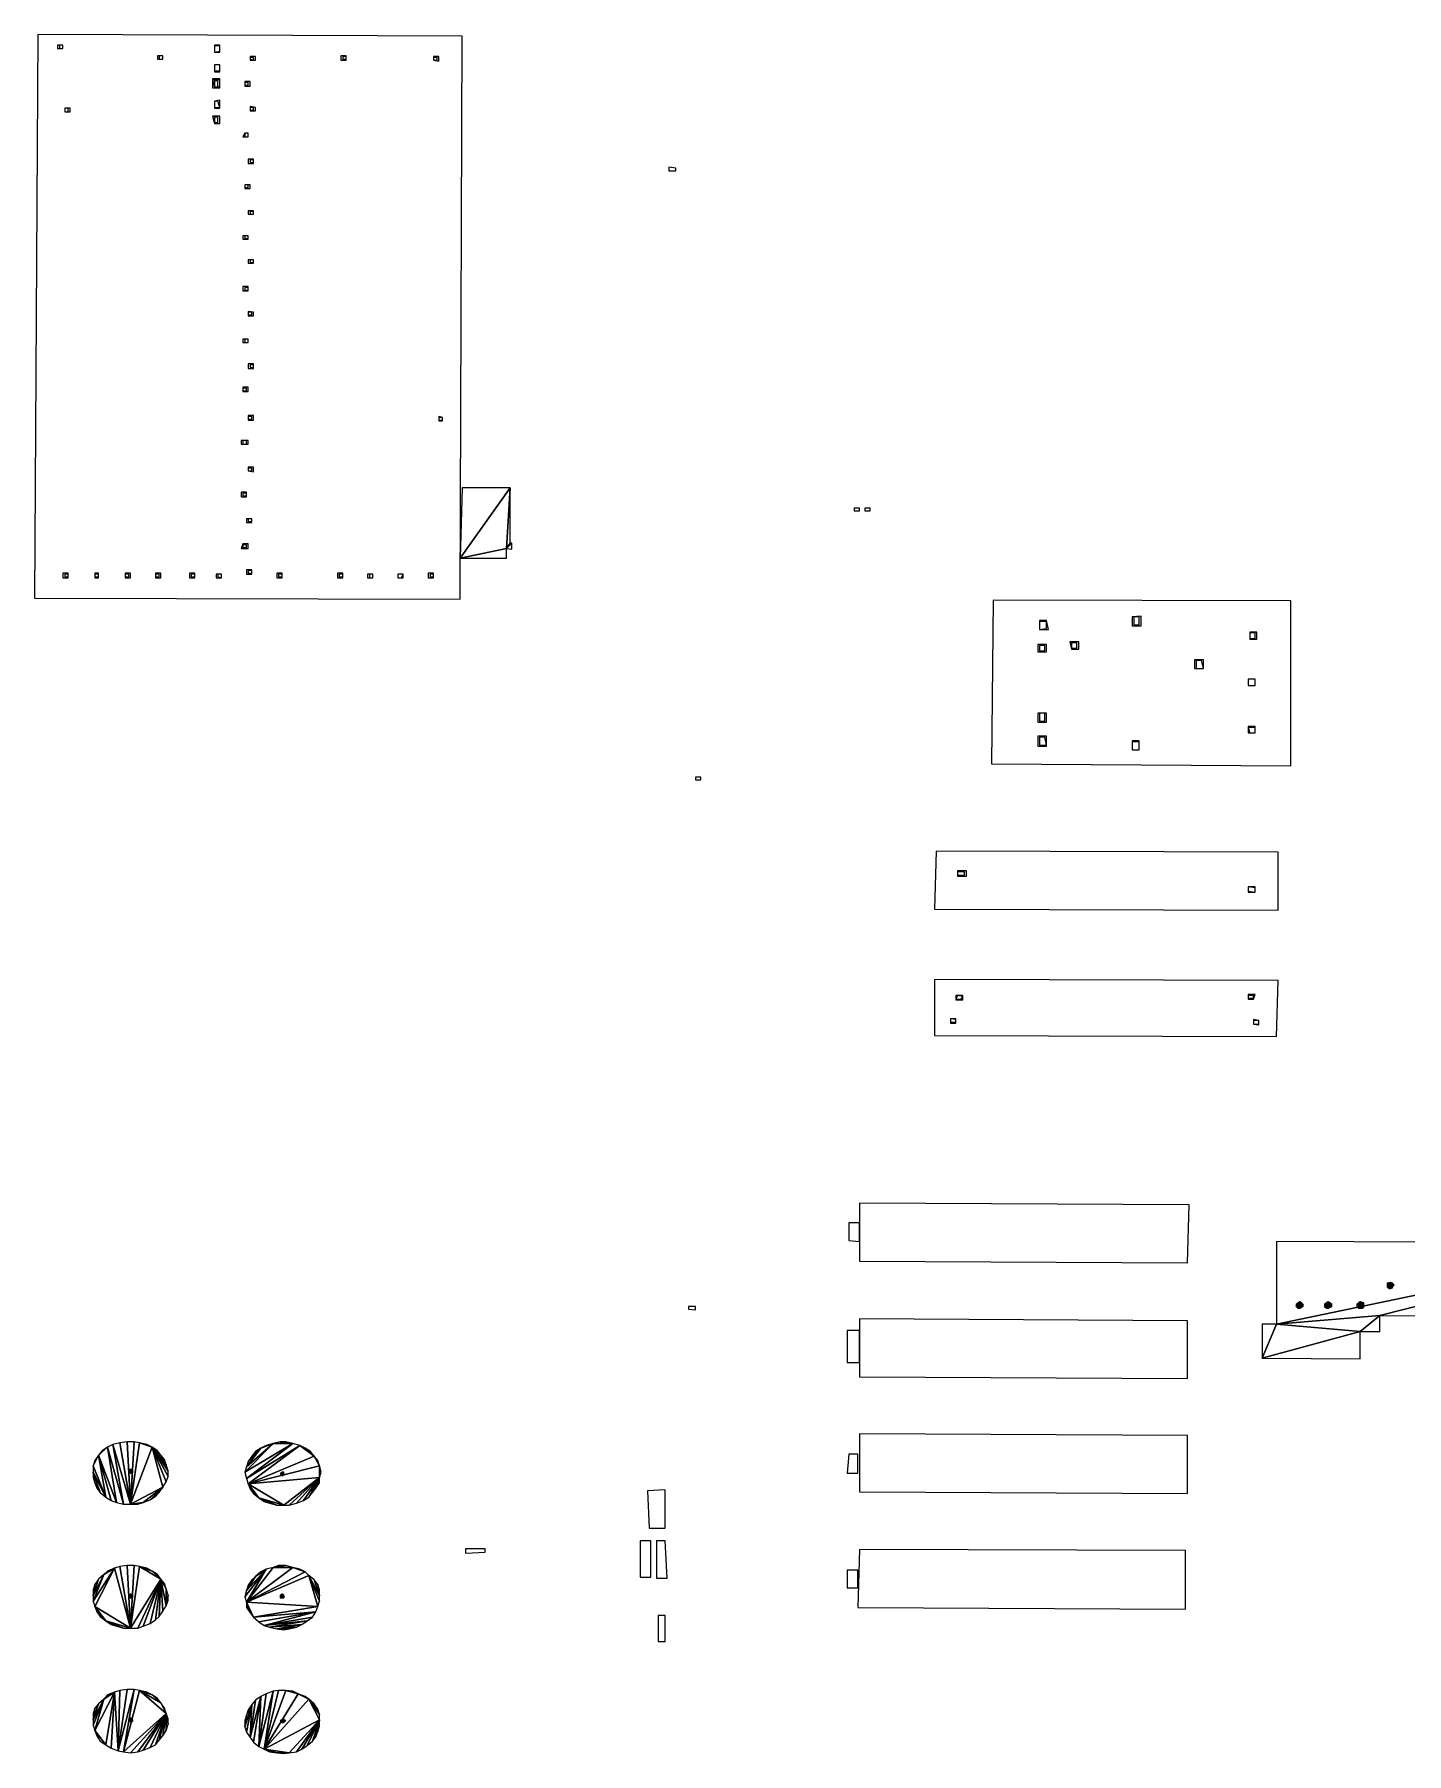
# Model space of a CAD drawing. Extents: x -35430092 to -35393830, y 11991942 to 12015432.
# Drawn here: x -35422472 to -35420328, y 12008725 to 12011412 of the extents above; entities that cross this region are included whole.
import ezdxf

# ---------------------------------------------------------------- set-up
doc = ezdxf.new("R2010")
doc.units = 0

msp = doc.modelspace()

# ---------------------------------------------------------------- linework, layer by layer
at = {"layer": 'mg_to_dxf', "color": 52}
for points in [[(-35422466.5, 12011411.96), (-35422472.07, 12010530.8), (-35421806.67, 12010529.41), (-35421803.89, 12011409.18)], [(-35422435.87, 12011389.69), (-35422427.52, 12011389.69), (-35422427.52, 12011395.26), (-35422435.87, 12011395.26)], [(-35422433.09, 12011389.69), (-35422427.52, 12011389.69), (-35422427.52, 12011395.26), (-35422433.09, 12011395.26)], [(-35422190.87, 12011384.12), (-35422182.52, 12011384.12), (-35422182.52, 12011395.26), (-35422190.87, 12011395.26)], [(-35422190.87, 12011384.12), (-35422182.52, 12011385.51), (-35422182.52, 12011393.87), (-35422190.87, 12011393.87)], [(-35422279.96, 12011372.99), (-35422271.61, 12011372.99), (-35422271.61, 12011378.55), (-35422279.96, 12011378.55)], [(-35422277.18, 12011372.99), (-35422271.61, 12011372.99), (-35422271.61, 12011378.55), (-35422277.18, 12011378.55)], [(-35422190.87, 12011354.89), (-35422182.52, 12011354.89), (-35422182.52, 12011364.63), (-35422190.87, 12011364.63)], [(-35422190.87, 12011353.5), (-35422182.52, 12011353.5), (-35422182.52, 12011364.63), (-35422190.87, 12011364.63)], [(-35422135.19, 12011371.59), (-35422126.84, 12011371.59), (-35422126.84, 12011377.16), (-35422135.19, 12011377.16)], [(-35422135.19, 12011372.99), (-35422129.62, 12011371.59), (-35422129.62, 12011375.77), (-35422135.19, 12011375.77)], [(-35421993.21, 12011371.59), (-35421984.85, 12011371.59), (-35421984.85, 12011378.55), (-35421993.21, 12011378.55)], [(-35421990.42, 12011372.99), (-35421984.85, 12011372.99), (-35421984.85, 12011377.16), (-35421990.42, 12011377.16)], [(-35421848.43, 12011371.59), (-35421840.08, 12011370.2), (-35421840.08, 12011377.16), (-35421848.43, 12011377.16)], [(-35421848.43, 12011371.59), (-35421842.87, 12011371.59), (-35421842.87, 12011375.77), (-35421848.43, 12011375.77)], [(-35422193.66, 12011328.44), (-35422182.52, 12011328.44), (-35422182.52, 12011342.36), (-35422193.66, 12011342.36)], [(-35422190.87, 12011329.83), (-35422182.52, 12011329.83), (-35422182.52, 12011340.97), (-35422193.66, 12011340.97)], [(-35422190.87, 12011329.83), (-35422185.31, 12011329.83), (-35422185.31, 12011339.58), (-35422190.87, 12011339.58)], [(-35422143.55, 12011331.23), (-35422135.19, 12011331.23), (-35422135.19, 12011338.19), (-35422143.55, 12011338.19)], [(-35422143.55, 12011332.62), (-35422137.98, 12011332.62), (-35422137.98, 12011336.79), (-35422143.55, 12011336.79)], [(-35422190.87, 12011296.42), (-35422182.52, 12011296.42), (-35422182.52, 12011308.95), (-35422190.87, 12011307.56)], [(-35422190.87, 12011297.82), (-35422182.52, 12011297.82), (-35422185.31, 12011307.56), (-35422190.87, 12011307.56)], [(-35422424.74, 12011290.86), (-35422419.17, 12011290.86), (-35422419.17, 12011296.42), (-35422424.74, 12011296.42)], [(-35422424.74, 12011290.86), (-35422416.38, 12011290.86), (-35422416.38, 12011296.42), (-35422424.74, 12011296.42)], [(-35422190.87, 12011272.76), (-35422182.52, 12011272.76), (-35422182.52, 12011283.9), (-35422193.66, 12011283.9)], [(-35422190.87, 12011274.15), (-35422185.31, 12011274.15), (-35422185.31, 12011282.5), (-35422190.87, 12011282.5)], [(-35422135.19, 12011292.25), (-35422126.84, 12011292.25), (-35422126.84, 12011297.82), (-35422135.19, 12011299.21)], [(-35422135.19, 12011293.64), (-35422129.62, 12011293.64), (-35422129.62, 12011297.82), (-35422135.19, 12011297.82)], [(-35422146.33, 12011251.88), (-35422137.98, 12011251.88), (-35422137.98, 12011257.45), (-35422143.55, 12011257.45)], [(-35422143.55, 12011251.88), (-35422137.98, 12011251.88), (-35422137.98, 12011257.45), (-35422143.55, 12011257.45)], [(-35422137.98, 12011210.12), (-35422129.62, 12011210.12), (-35422129.62, 12011217.08), (-35422137.98, 12011217.08)], [(-35422135.19, 12011211.51), (-35422129.62, 12011211.51), (-35422129.62, 12011215.69), (-35422135.19, 12011215.69)], [(-35421480.94, 12011198.98), (-35421469.8, 12011198.98), (-35421469.8, 12011203.16), (-35421480.94, 12011204.55)], [(-35422143.55, 12011172.53), (-35422137.98, 12011172.53), (-35422137.98, 12011176.71), (-35422143.55, 12011176.71)], [(-35422143.55, 12011171.14), (-35422135.19, 12011171.14), (-35422135.19, 12011176.71), (-35422143.55, 12011176.71)], [(-35422137.98, 12011130.77), (-35422129.62, 12011130.77), (-35422129.62, 12011136.34), (-35422137.98, 12011136.34)], [(-35422135.19, 12011130.77), (-35422129.62, 12011130.77), (-35422129.62, 12011134.95), (-35422135.19, 12011134.95)], [(-35422146.33, 12011091.79), (-35422137.98, 12011091.79), (-35422137.98, 12011097.36), (-35422146.33, 12011097.36)], [(-35422143.55, 12011093.19), (-35422137.98, 12011093.19), (-35422137.98, 12011097.36), (-35422143.55, 12011097.36)], [(-35422137.98, 12011054.21), (-35422129.62, 12011054.21), (-35422129.62, 12011059.78), (-35422137.98, 12011059.78)], [(-35422135.19, 12011055.6), (-35422129.62, 12011055.6), (-35422129.62, 12011059.78), (-35422135.19, 12011059.78)], [(-35422146.33, 12011011.06), (-35422137.98, 12011011.06), (-35422137.98, 12011018.02), (-35422146.33, 12011018.02)], [(-35422143.55, 12011012.45), (-35422137.98, 12011012.45), (-35422137.98, 12011016.62), (-35422143.55, 12011016.62)], [(-35422137.98, 12010972.08), (-35422129.62, 12010972.08), (-35422129.62, 12010977.65), (-35422137.98, 12010979.04)], [(-35422137.98, 12010973.47), (-35422132.41, 12010973.47), (-35422132.41, 12010977.65), (-35422137.98, 12010977.65)], [(-35422146.33, 12010930.32), (-35422137.98, 12010930.32), (-35422137.98, 12010935.89), (-35422146.33, 12010935.89)], [(-35422143.55, 12010930.32), (-35422137.98, 12010930.32), (-35422137.98, 12010935.89), (-35422143.55, 12010935.89)], [(-35422137.98, 12010889.95), (-35422129.62, 12010889.95), (-35422129.62, 12010896.91), (-35422137.98, 12010896.91)], [(-35422135.19, 12010891.34), (-35422129.62, 12010891.34), (-35422129.62, 12010895.52), (-35422135.19, 12010895.52)], [(-35422146.33, 12010853.76), (-35422137.98, 12010853.76), (-35422137.98, 12010860.72), (-35422146.33, 12010860.72)], [(-35422146.33, 12010855.15), (-35422140.76, 12010855.15), (-35422140.76, 12010859.32), (-35422146.33, 12010859.32)], [(-35422137.98, 12010809.21), (-35422129.62, 12010809.21), (-35422129.62, 12010816.17), (-35422137.98, 12010816.17)], [(-35422137.98, 12010810.6), (-35422132.41, 12010810.6), (-35422132.41, 12010814.78), (-35422137.98, 12010814.78)], [(-35421840.08, 12010807.82), (-35421834.51, 12010807.82), (-35421834.51, 12010813.39), (-35421840.08, 12010814.78)], [(-35421840.08, 12010809.21), (-35421834.51, 12010809.21), (-35421834.51, 12010813.39), (-35421840.08, 12010813.39)], [(-35422149.11, 12010771.63), (-35422137.98, 12010771.63), (-35422137.98, 12010777.19), (-35422149.11, 12010777.19)], [(-35422146.33, 12010771.63), (-35422140.76, 12010771.63), (-35422140.76, 12010777.19), (-35422146.33, 12010777.19)], [(-35422137.98, 12010729.87), (-35422129.62, 12010728.47), (-35422129.62, 12010735.43), (-35422137.98, 12010735.43)], [(-35422137.98, 12010729.87), (-35422132.41, 12010729.87), (-35422132.41, 12010734.04), (-35422137.98, 12010734.04)], [(-35422149.11, 12010689.5), (-35422140.76, 12010689.5), (-35422140.76, 12010696.46), (-35422149.11, 12010696.46)], [(-35422146.33, 12010690.89), (-35422140.76, 12010690.89), (-35422140.76, 12010695.06), (-35422146.33, 12010695.06)], [(-35421806.67, 12010593.45), (-35421806.67, 12010593.45), (-35421728.72, 12010703.42), (-35421803.89, 12010703.42)], [(-35421734.29, 12010608.76), (-35421734.29, 12010608.76), (-35421728.72, 12010703.42), (-35421806.67, 12010593.45)], [(-35421734.29, 12010608.76), (-35421734.29, 12010608.76), (-35421728.72, 12010617.11), (-35421728.72, 12010703.42)], [(-35421191.39, 12010667.22), (-35421183.04, 12010667.22), (-35421183.04, 12010671.4), (-35421191.39, 12010671.4)], [(-35421174.69, 12010667.22), (-35421166.34, 12010667.22), (-35421166.34, 12010671.4), (-35421174.69, 12010671.4)], [(-35422140.76, 12010649.13), (-35422132.41, 12010649.13), (-35422132.41, 12010654.7), (-35422140.76, 12010654.7)], [(-35422140.76, 12010649.13), (-35422132.41, 12010649.13), (-35422132.41, 12010654.7), (-35422140.76, 12010654.7)], [(-35422137.98, 12010650.52), (-35422132.41, 12010650.52), (-35422132.41, 12010654.7), (-35422137.98, 12010654.7)], [(-35422149.11, 12010608.76), (-35422137.98, 12010608.76), (-35422137.98, 12010615.72), (-35422146.33, 12010615.72)], [(-35422146.33, 12010610.15), (-35422140.76, 12010610.15), (-35422140.76, 12010614.33), (-35422146.33, 12010614.33)], [(-35421734.29, 12010608.76), (-35421734.29, 12010608.76), (-35421806.67, 12010593.45), (-35421734.29, 12010593.45)], [(-35421734.29, 12010608.76), (-35421734.29, 12010608.76), (-35421725.93, 12010617.11), (-35421728.72, 12010617.11)], [(-35421734.29, 12010608.76), (-35421734.29, 12010608.76), (-35421725.93, 12010607.37), (-35421725.93, 12010617.11)], [(-35422427.52, 12010562.82), (-35422419.17, 12010562.82), (-35422419.17, 12010569.78), (-35422427.52, 12010569.78)], [(-35422424.74, 12010564.21), (-35422419.17, 12010564.21), (-35422419.17, 12010568.39), (-35422424.74, 12010568.39)], [(-35422377.41, 12010562.82), (-35422371.84, 12010562.82), (-35422371.84, 12010569.78), (-35422377.41, 12010569.78)], [(-35422377.41, 12010564.21), (-35422371.84, 12010564.21), (-35422371.84, 12010568.39), (-35422377.41, 12010568.39)], [(-35422330.08, 12010562.82), (-35422321.73, 12010562.82), (-35422321.73, 12010569.78), (-35422330.08, 12010569.78)], [(-35422330.08, 12010564.21), (-35422324.51, 12010564.21), (-35422324.51, 12010568.39), (-35422330.08, 12010568.39)], [(-35422282.75, 12010562.82), (-35422274.4, 12010562.82), (-35422274.4, 12010569.78), (-35422282.75, 12010569.78)], [(-35422282.75, 12010562.82), (-35422274.4, 12010562.82), (-35422274.4, 12010569.78), (-35422282.75, 12010569.78)], [(-35422282.75, 12010564.21), (-35422277.18, 12010564.21), (-35422277.18, 12010568.39), (-35422282.75, 12010568.39)], [(-35422229.85, 12010562.82), (-35422221.5, 12010562.82), (-35422221.5, 12010569.78), (-35422229.85, 12010569.78)], [(-35422227.07, 12010564.21), (-35422221.5, 12010564.21), (-35422221.5, 12010568.39), (-35422227.07, 12010568.39)], [(-35422188.09, 12010562.82), (-35422179.74, 12010562.82), (-35422179.74, 12010568.39), (-35422188.09, 12010568.39)], [(-35422185.31, 12010564.21), (-35422179.74, 12010562.82), (-35422179.74, 12010568.39), (-35422185.31, 12010568.39)], [(-35422140.76, 12010568.39), (-35422132.41, 12010568.39), (-35422132.41, 12010575.35), (-35422140.76, 12010575.35)], [(-35422137.98, 12010569.78), (-35422132.41, 12010569.78), (-35422132.41, 12010573.96), (-35422137.98, 12010573.96)], [(-35422093.43, 12010562.82), (-35422085.08, 12010562.82), (-35422085.08, 12010569.78), (-35422093.43, 12010569.78)], [(-35422090.65, 12010564.21), (-35422085.08, 12010564.21), (-35422085.08, 12010568.39), (-35422090.65, 12010568.39)], [(-35421998.77, 12010562.82), (-35421990.42, 12010562.82), (-35421990.42, 12010569.78), (-35421998.77, 12010569.78)], [(-35421995.99, 12010564.21), (-35421990.42, 12010564.21), (-35421990.42, 12010568.39), (-35421995.99, 12010568.39)], [(-35421951.44, 12010562.82), (-35421943.09, 12010562.82), (-35421943.09, 12010568.39), (-35421951.44, 12010568.39)], [(-35421948.66, 12010562.82), (-35421943.09, 12010562.82), (-35421943.09, 12010568.39), (-35421948.66, 12010568.39)], [(-35421904.12, 12010562.82), (-35421898.55, 12010562.82), (-35421895.76, 12010568.39), (-35421904.12, 12010568.39)], [(-35421904.12, 12010562.82), (-35421895.76, 12010562.82), (-35421895.76, 12010568.39), (-35421904.12, 12010568.39)], [(-35421856.79, 12010562.82), (-35421848.43, 12010562.82), (-35421848.43, 12010569.78), (-35421856.79, 12010569.78)], [(-35421854, 12010564.21), (-35421848.43, 12010564.21), (-35421848.43, 12010568.39), (-35421854, 12010568.39)], [(-35420977.02, 12010271.89), (-35420509.29, 12010269.1), (-35420509.29, 12010526.63), (-35420974.23, 12010528.02)], [(-35420743.16, 12010487.65), (-35420743.16, 12010502.96), (-35420757.08, 12010501.57), (-35420757.08, 12010487.65)], [(-35420745.94, 12010489.04), (-35420745.94, 12010501.57), (-35420754.29, 12010501.57), (-35420754.29, 12010489.04)], [(-35420887.93, 12010482.08), (-35420890.71, 12010496), (-35420901.85, 12010496), (-35420901.85, 12010482.08)], [(-35420890.71, 12010483.47), (-35420890.71, 12010494.61), (-35420901.85, 12010494.61), (-35420901.85, 12010482.08)], [(-35420562.19, 12010466.77), (-35420562.19, 12010477.91), (-35420573.33, 12010477.91), (-35420573.33, 12010466.77)], [(-35420562.19, 12010466.77), (-35420562.19, 12010477.91), (-35420573.33, 12010477.91), (-35420573.33, 12010466.77)], [(-35420564.98, 12010468.16), (-35420564.98, 12010476.51), (-35420573.33, 12010476.51), (-35420573.33, 12010468.16)], [(-35420890.71, 12010447.28), (-35420890.71, 12010458.42), (-35420904.63, 12010458.42), (-35420904.63, 12010447.28)], [(-35420893.5, 12010448.67), (-35420893.5, 12010457.03), (-35420901.85, 12010457.03), (-35420901.85, 12010448.67)], [(-35420840.6, 12010451.46), (-35420840.6, 12010462.59), (-35420854.52, 12010462.59), (-35420851.74, 12010451.46)], [(-35420843.38, 12010452.85), (-35420843.38, 12010461.2), (-35420851.74, 12010461.2), (-35420851.74, 12010452.85)], [(-35420645.71, 12010420.83), (-35420645.71, 12010434.75), (-35420659.63, 12010434.75), (-35420659.63, 12010420.83)], [(-35420645.71, 12010420.83), (-35420648.5, 12010433.36), (-35420656.85, 12010433.36), (-35420656.85, 12010420.83)], [(-35420564.98, 12010394.38), (-35420564.98, 12010404.13), (-35420576.11, 12010404.13), (-35420576.11, 12010394.38)], [(-35420564.98, 12010394.38), (-35420564.98, 12010404.13), (-35420576.11, 12010404.13), (-35420576.11, 12010394.38)], [(-35420890.71, 12010337.31), (-35420890.71, 12010351.23), (-35420904.63, 12010351.23), (-35420904.63, 12010337.31)], [(-35420893.5, 12010338.7), (-35420893.5, 12010351.23), (-35420901.85, 12010351.23), (-35420901.85, 12010338.7)], [(-35420890.71, 12010299.73), (-35420890.71, 12010315.04), (-35420904.63, 12010315.04), (-35420904.63, 12010299.73)], [(-35420890.71, 12010301.12), (-35420893.5, 12010313.65), (-35420901.85, 12010313.65), (-35420901.85, 12010301.12)], [(-35420564.98, 12010320.61), (-35420564.98, 12010330.35), (-35420576.11, 12010330.35), (-35420576.11, 12010320.61)], [(-35420564.98, 12010320.61), (-35420564.98, 12010328.96), (-35420576.11, 12010328.96), (-35420573.33, 12010320.61)], [(-35420745.94, 12010294.16), (-35420745.94, 12010308.08), (-35420757.08, 12010308.08), (-35420757.08, 12010294.16)], [(-35420745.94, 12010294.16), (-35420745.94, 12010306.69), (-35420757.08, 12010306.69), (-35420757.08, 12010294.16)], [(-35421439.17, 12010246.83), (-35421430.82, 12010246.83), (-35421430.82, 12010251), (-35421439.17, 12010251)], [(-35421063.33, 12010135.47), (-35421066.11, 12010044.98), (-35420528.78, 12010043.59), (-35420528.78, 12010134.07)], [(-35421029.92, 12010096.49), (-35421016, 12010096.49), (-35421016, 12010104.84), (-35421029.92, 12010104.84)], [(-35421029.92, 12010097.88), (-35421018.78, 12010097.88), (-35421018.78, 12010103.45), (-35421029.92, 12010103.45)], [(-35420576.11, 12010072.82), (-35420564.98, 12010071.43), (-35420564.98, 12010078.39), (-35420576.11, 12010079.78)], [(-35420576.11, 12010071.43), (-35420564.98, 12010071.43), (-35420564.98, 12010079.78), (-35420576.11, 12010079.78)], [(-35421066.11, 12009935.01), (-35421066.11, 12009847.31), (-35420531.57, 12009845.92), (-35420528.78, 12009933.62)], [(-35421032.7, 12009904.39), (-35421024.35, 12009904.39), (-35421021.56, 12009908.56), (-35421029.92, 12009909.96)], [(-35421032.7, 12009903), (-35421021.56, 12009903), (-35421021.56, 12009909.96), (-35421032.7, 12009909.96)], [(-35420576.11, 12009904.39), (-35420567.76, 12009904.39), (-35420564.98, 12009911.35), (-35420576.11, 12009911.35)], [(-35420576.11, 12009905.78), (-35420567.76, 12009905.78), (-35420567.76, 12009909.96), (-35420576.11, 12009909.96)], [(-35421041.05, 12009868.19), (-35421032.7, 12009868.19), (-35421032.7, 12009872.37), (-35421041.05, 12009873.76)], [(-35421041.05, 12009866.8), (-35421032.7, 12009866.8), (-35421032.7, 12009873.76), (-35421041.05, 12009873.76)], [(-35420567.76, 12009865.41), (-35420559.41, 12009864.02), (-35420559.41, 12009870.98), (-35420567.76, 12009872.37)], [(-35420567.76, 12009865.41), (-35420559.41, 12009865.41), (-35420559.41, 12009870.98), (-35420567.76, 12009870.98)], [(-35421183.04, 12009495.13), (-35420670.77, 12009492.35), (-35420667.99, 12009582.83), (-35421183.04, 12009585.61)], [(-35421199.74, 12009554.99), (-35421199.74, 12009527.15), (-35421183.04, 12009525.75), (-35421183.04, 12009554.99)], [(-35419924.64, 12009522.97), (-35419924.64, 12009522.97), (-35420531.57, 12009525.75), (-35420531.57, 12009396.29)], [(-35420370.09, 12009410.21), (-35420370.09, 12009410.21), (-35419924.64, 12009522.97), (-35420531.57, 12009396.29)], [(-35420370.09, 12009410.21), (-35420370.09, 12009410.21), (-35419924.64, 12009408.82), (-35419924.64, 12009522.97)], [(-35420358.95, 12009457.54), (-35420358.95, 12009457.54), (-35420353.39, 12009461.72), (-35420358.95, 12009460.33)], [(-35420358.95, 12009457.54), (-35420358.95, 12009457.54), (-35420350.6, 12009460.33), (-35420353.39, 12009461.72)], [(-35420350.6, 12009454.76), (-35420350.6, 12009454.76), (-35420350.6, 12009460.33), (-35420358.95, 12009457.54)], [(-35420350.6, 12009457.54), (-35420350.6, 12009457.54), (-35420356.17, 12009458.94), (-35420358.95, 12009457.54)], [(-35420350.6, 12009454.76), (-35420350.6, 12009454.76), (-35420358.95, 12009457.54), (-35420358.95, 12009454.76)], [(-35420350.6, 12009454.76), (-35420350.6, 12009454.76), (-35420358.95, 12009457.54), (-35420350.6, 12009454.76)], [(-35420350.6, 12009457.54), (-35420350.6, 12009457.54), (-35420358.95, 12009457.54), (-35420350.6, 12009454.76)], [(-35420350.6, 12009454.76), (-35420350.6, 12009454.76), (-35420358.95, 12009457.54), (-35420358.95, 12009454.76)], [(-35420350.6, 12009454.76), (-35420350.6, 12009454.76), (-35420358.95, 12009454.76), (-35420356.17, 12009453.37)], [(-35420350.6, 12009453.37), (-35420350.6, 12009453.37), (-35420358.95, 12009454.76), (-35420356.17, 12009451.98)], [(-35420350.6, 12009454.76), (-35420350.6, 12009454.76), (-35420358.95, 12009454.76), (-35420350.6, 12009453.37)], [(-35420350.6, 12009457.54), (-35420350.6, 12009457.54), (-35420353.39, 12009460.33), (-35420356.17, 12009458.94)], [(-35420350.6, 12009454.76), (-35420350.6, 12009454.76), (-35420356.17, 12009453.37), (-35420353.39, 12009453.37)], [(-35420350.6, 12009453.37), (-35420350.6, 12009453.37), (-35420356.17, 12009451.98), (-35420353.39, 12009451.98)], [(-35420350.6, 12009457.54), (-35420350.6, 12009457.54), (-35420350.6, 12009458.94), (-35420353.39, 12009460.33)], [(-35420350.6, 12009454.76), (-35420350.6, 12009454.76), (-35420347.82, 12009457.54), (-35420350.6, 12009460.33)], [(-35420500.94, 12009426.92), (-35420500.94, 12009426.92), (-35420495.37, 12009431.1), (-35420498.16, 12009429.7)], [(-35420500.94, 12009424.14), (-35420500.94, 12009424.14), (-35420495.37, 12009431.1), (-35420500.94, 12009426.92)], [(-35420500.94, 12009424.14), (-35420500.94, 12009424.14), (-35420492.59, 12009429.7), (-35420495.37, 12009431.1)], [(-35420498.16, 12009421.35), (-35420498.16, 12009421.35), (-35420492.59, 12009429.7), (-35420500.94, 12009424.14)], [(-35420492.59, 12009426.92), (-35420492.59, 12009426.92), (-35420498.16, 12009428.31), (-35420500.94, 12009426.92)], [(-35420492.59, 12009424.14), (-35420492.59, 12009424.14), (-35420500.94, 12009426.92), (-35420500.94, 12009425.53)], [(-35420492.59, 12009424.14), (-35420492.59, 12009424.14), (-35420500.94, 12009426.92), (-35420492.59, 12009424.14)], [(-35420492.59, 12009426.92), (-35420492.59, 12009426.92), (-35420500.94, 12009426.92), (-35420492.59, 12009424.14)], [(-35420492.59, 12009424.14), (-35420492.59, 12009424.14), (-35420500.94, 12009425.53), (-35420498.16, 12009422.74)], [(-35420492.59, 12009426.92), (-35420492.59, 12009426.92), (-35420495.37, 12009429.7), (-35420498.16, 12009428.31)], [(-35420498.16, 12009421.35), (-35420498.16, 12009421.35), (-35420489.81, 12009426.92), (-35420492.59, 12009429.7)], [(-35420492.59, 12009422.74), (-35420492.59, 12009422.74), (-35420489.81, 12009426.92), (-35420498.16, 12009421.35)], [(-35420492.59, 12009426.92), (-35420492.59, 12009426.92), (-35420492.59, 12009428.31), (-35420495.37, 12009429.7)], [(-35420492.59, 12009422.74), (-35420492.59, 12009422.74), (-35420489.81, 12009424.14), (-35420489.81, 12009426.92)], [(-35420456.4, 12009426.92), (-35420456.4, 12009426.92), (-35420450.83, 12009431.1), (-35420453.61, 12009429.7)], [(-35420456.4, 12009424.14), (-35420456.4, 12009424.14), (-35420450.83, 12009431.1), (-35420456.4, 12009426.92)], [(-35420456.4, 12009424.14), (-35420456.4, 12009424.14), (-35420448.04, 12009429.7), (-35420450.83, 12009431.1)], [(-35420453.61, 12009421.35), (-35420453.61, 12009421.35), (-35420448.04, 12009429.7), (-35420456.4, 12009424.14)], [(-35420448.04, 12009426.92), (-35420448.04, 12009426.92), (-35420453.61, 12009428.31), (-35420456.4, 12009426.92)], [(-35420448.04, 12009424.14), (-35420448.04, 12009424.14), (-35420456.4, 12009426.92), (-35420456.4, 12009424.14)], [(-35420448.04, 12009424.14), (-35420448.04, 12009424.14), (-35420456.4, 12009426.92), (-35420448.04, 12009424.14)], [(-35420448.04, 12009426.92), (-35420448.04, 12009426.92), (-35420456.4, 12009426.92), (-35420448.04, 12009424.14)], [(-35420448.04, 12009426.92), (-35420448.04, 12009426.92), (-35420450.83, 12009429.7), (-35420453.61, 12009428.31)], [(-35420453.61, 12009421.35), (-35420453.61, 12009421.35), (-35420445.26, 12009426.92), (-35420448.04, 12009429.7)], [(-35420448.04, 12009422.74), (-35420448.04, 12009422.74), (-35420445.26, 12009426.92), (-35420453.61, 12009421.35)], [(-35420448.04, 12009426.92), (-35420448.04, 12009426.92), (-35420448.04, 12009428.31), (-35420450.83, 12009429.7)], [(-35420448.04, 12009422.74), (-35420448.04, 12009422.74), (-35420445.26, 12009424.14), (-35420445.26, 12009426.92)], [(-35420400.72, 12009431.1), (-35420400.72, 12009431.1), (-35420406.28, 12009426.92), (-35420395.15, 12009424.14)], [(-35420400.72, 12009431.1), (-35420400.72, 12009431.1), (-35420403.5, 12009429.7), (-35420406.28, 12009426.92)], [(-35420395.15, 12009424.14), (-35420395.15, 12009424.14), (-35420406.28, 12009426.92), (-35420406.28, 12009424.14)], [(-35420403.5, 12009429.7), (-35420403.5, 12009429.7), (-35420395.15, 12009424.14), (-35420400.72, 12009429.7)], [(-35420403.5, 12009426.92), (-35420403.5, 12009426.92), (-35420395.15, 12009424.14), (-35420403.5, 12009429.7)], [(-35420403.5, 12009426.92), (-35420403.5, 12009426.92), (-35420400.72, 12009422.74), (-35420397.93, 12009422.74)], [(-35420403.5, 12009426.92), (-35420403.5, 12009426.92), (-35420403.5, 12009425.53), (-35420400.72, 12009422.74)], [(-35420403.5, 12009426.92), (-35420403.5, 12009426.92), (-35420397.93, 12009422.74), (-35420395.15, 12009424.14)], [(-35420395.15, 12009426.92), (-35420395.15, 12009426.92), (-35420395.15, 12009429.7), (-35420400.72, 12009431.1)], [(-35420395.15, 12009426.92), (-35420395.15, 12009426.92), (-35420400.72, 12009431.1), (-35420395.15, 12009424.14)], [(-35420400.72, 12009429.7), (-35420400.72, 12009429.7), (-35420395.15, 12009424.14), (-35420397.93, 12009428.31)], [(-35420400.72, 12009429.7), (-35420400.72, 12009429.7), (-35420395.15, 12009424.14)], [(-35420397.93, 12009428.31), (-35420397.93, 12009428.31), (-35420395.15, 12009424.14), (-35420395.15, 12009426.92)], [(-35421450.31, 12009419.96), (-35421439.17, 12009418.57), (-35421439.17, 12009424.14), (-35421450.31, 12009424.14)], [(-35421183.04, 12009314.16), (-35420670.77, 12009311.38), (-35420670.77, 12009401.86), (-35421183.04, 12009404.65)], [(-35420531.57, 12009396.29), (-35420531.57, 12009396.29), (-35420400.72, 12009385.16), (-35420370.09, 12009410.21)], [(-35420492.59, 12009424.14), (-35420492.59, 12009424.14), (-35420498.16, 12009422.74), (-35420495.37, 12009422.74)], [(-35420492.59, 12009422.74), (-35420492.59, 12009422.74), (-35420498.16, 12009421.35), (-35420495.37, 12009421.35)], [(-35420448.04, 12009424.14), (-35420448.04, 12009424.14), (-35420456.4, 12009424.14), (-35420453.61, 12009422.74)], [(-35420448.04, 12009424.14), (-35420448.04, 12009424.14), (-35420453.61, 12009422.74), (-35420450.83, 12009422.74)], [(-35420448.04, 12009422.74), (-35420448.04, 12009422.74), (-35420453.61, 12009421.35), (-35420450.83, 12009421.35)], [(-35420395.15, 12009422.74), (-35420395.15, 12009422.74), (-35420406.28, 12009424.14), (-35420403.5, 12009421.35)], [(-35420395.15, 12009424.14), (-35420395.15, 12009424.14), (-35420406.28, 12009424.14), (-35420395.15, 12009422.74)], [(-35420395.15, 12009422.74), (-35420395.15, 12009422.74), (-35420403.5, 12009421.35), (-35420397.93, 12009421.35)], [(-35420370.09, 12009410.21), (-35420370.09, 12009410.21), (-35420400.72, 12009385.16), (-35420370.09, 12009385.16)], [(-35421202.53, 12009386.55), (-35421202.53, 12009336.44), (-35421183.04, 12009336.44), (-35421183.04, 12009386.55)], [(-35420531.57, 12009396.29), (-35420531.57, 12009396.29), (-35420553.84, 12009343.4), (-35420400.72, 12009385.16)], [(-35420531.57, 12009396.29), (-35420531.57, 12009396.29), (-35420553.84, 12009396.29), (-35420553.84, 12009343.4)], [(-35420400.72, 12009385.16), (-35420400.72, 12009385.16), (-35420553.84, 12009343.4), (-35420400.72, 12009342.01)], [(-35422321.73, 12009115.1), (-35422321.73, 12009115.1), (-35422338.43, 12009211.15), (-35422349.57, 12009208.37)], [(-35422321.73, 12009115.1), (-35422321.73, 12009115.1), (-35422327.29, 12009212.55), (-35422338.43, 12009211.15)], [(-35422327.29, 12009212.55), (-35422327.29, 12009212.55), (-35422321.73, 12009115.1), (-35422316.16, 12009212.55)], [(-35422316.16, 12009212.55), (-35422316.16, 12009212.55), (-35422321.73, 12009115.1), (-35422307.81, 12009211.15)], [(-35422321.73, 12009115.1), (-35422321.73, 12009115.1), (-35422288.32, 12009204.19), (-35422307.81, 12009211.15)], [(-35422307.81, 12009211.15), (-35422307.81, 12009211.15), (-35422288.32, 12009204.19), (-35422296.67, 12009208.37)], [(-35422143.55, 12009165.22), (-35422143.55, 12009165.22), (-35422099, 12009209.76), (-35422140.76, 12009173.57)], [(-35422143.55, 12009165.22), (-35422143.55, 12009165.22), (-35422068.38, 12009209.76), (-35422099, 12009209.76)], [(-35422140.76, 12009155.47), (-35422140.76, 12009155.47), (-35422068.38, 12009209.76), (-35422143.55, 12009165.22)], [(-35422140.76, 12009173.57), (-35422140.76, 12009173.57), (-35422099, 12009209.76), (-35422118.49, 12009202.8)], [(-35422140.76, 12009155.47), (-35422140.76, 12009155.47), (-35422057.24, 12009206.98), (-35422068.38, 12009209.76)], [(-35422118.49, 12009202.8), (-35422118.49, 12009202.8), (-35422099, 12009209.76), (-35422110.14, 12009206.98)], [(-35422099, 12009209.76), (-35422099, 12009209.76), (-35422068.38, 12009209.76), (-35422087.86, 12009212.55)], [(-35422087.86, 12009212.55), (-35422087.86, 12009212.55), (-35422068.38, 12009209.76), (-35422079.51, 12009212.55)], [(-35421183.04, 12009134.59), (-35420670.77, 12009131.81), (-35420670.77, 12009222.29), (-35421183.04, 12009225.07)], [(-35422360.7, 12009126.24), (-35422360.7, 12009126.24), (-35422371.84, 12009191.67), (-35422380.19, 12009174.96)], [(-35422380.19, 12009174.96), (-35422380.19, 12009174.96), (-35422371.84, 12009191.67), (-35422377.41, 12009183.31)], [(-35422344, 12009117.89), (-35422344, 12009117.89), (-35422357.92, 12009204.19), (-35422371.84, 12009191.67)], [(-35422371.84, 12009191.67), (-35422371.84, 12009191.67), (-35422357.92, 12009204.19), (-35422366.27, 12009198.63)], [(-35422352.35, 12009120.67), (-35422352.35, 12009120.67), (-35422371.84, 12009191.67), (-35422360.7, 12009126.24)], [(-35422352.35, 12009120.67), (-35422352.35, 12009120.67), (-35422344, 12009117.89), (-35422371.84, 12009191.67)], [(-35422332.86, 12009115.1), (-35422332.86, 12009115.1), (-35422349.57, 12009208.37), (-35422357.92, 12009204.19)], [(-35422332.86, 12009115.1), (-35422332.86, 12009115.1), (-35422357.92, 12009204.19), (-35422344, 12009117.89)], [(-35422321.73, 12009115.1), (-35422321.73, 12009115.1), (-35422349.57, 12009208.37), (-35422332.86, 12009115.1)], [(-35422271.61, 12009141.55), (-35422271.61, 12009141.55), (-35422288.32, 12009204.19), (-35422321.73, 12009115.1)], [(-35422266.04, 12009149.9), (-35422266.04, 12009149.9), (-35422288.32, 12009204.19), (-35422271.61, 12009141.55)], [(-35422263.26, 12009158.26), (-35422263.26, 12009158.26), (-35422288.32, 12009204.19), (-35422266.04, 12009149.9)], [(-35422263.26, 12009166.61), (-35422263.26, 12009166.61), (-35422288.32, 12009204.19), (-35422263.26, 12009158.26)], [(-35422266.04, 12009176.35), (-35422266.04, 12009176.35), (-35422288.32, 12009204.19), (-35422263.26, 12009166.61)], [(-35422274.4, 12009191.67), (-35422274.4, 12009191.67), (-35422288.32, 12009204.19), (-35422266.04, 12009176.35)], [(-35422274.4, 12009191.67), (-35422274.4, 12009191.67), (-35422279.96, 12009198.63), (-35422288.32, 12009204.19)], [(-35422274.4, 12009191.67), (-35422274.4, 12009191.67), (-35422266.04, 12009176.35), (-35422268.83, 12009184.7)], [(-35422137.98, 12009147.12), (-35422137.98, 12009147.12), (-35422057.24, 12009206.98), (-35422140.76, 12009155.47)], [(-35422137.98, 12009181.92), (-35422137.98, 12009181.92), (-35422140.76, 12009173.57), (-35422118.49, 12009202.8)], [(-35422137.98, 12009147.12), (-35422137.98, 12009147.12), (-35422034.97, 12009190.27), (-35422057.24, 12009206.98)], [(-35422137.98, 12009181.92), (-35422137.98, 12009181.92), (-35422118.49, 12009202.8), (-35422132.41, 12009190.27)], [(-35422137.98, 12009147.12), (-35422137.98, 12009147.12), (-35422026.61, 12009174.96), (-35422034.97, 12009190.27)], [(-35422132.41, 12009190.27), (-35422132.41, 12009190.27), (-35422118.49, 12009202.8), (-35422126.84, 12009197.23)], [(-35422057.24, 12009206.98), (-35422057.24, 12009206.98), (-35422034.97, 12009190.27), (-35422048.89, 12009202.8)], [(-35422048.89, 12009202.8), (-35422048.89, 12009202.8), (-35422034.97, 12009190.27), (-35422040.53, 12009197.23)], [(-35422034.97, 12009190.27), (-35422034.97, 12009190.27), (-35422026.61, 12009174.96), (-35422029.4, 12009183.31)], [(-35421199.74, 12009193.06), (-35421202.53, 12009163.82), (-35421185.82, 12009163.82), (-35421185.82, 12009193.06)], [(-35422380.19, 12009165.22), (-35422380.19, 12009165.22), (-35422360.7, 12009126.24), (-35422380.19, 12009174.96)], [(-35422380.19, 12009165.22), (-35422380.19, 12009165.22), (-35422380.19, 12009156.86), (-35422377.41, 12009148.51)], [(-35422377.41, 12009148.51), (-35422377.41, 12009148.51), (-35422369.06, 12009133.2), (-35422380.19, 12009165.22)], [(-35422369.06, 12009133.2), (-35422369.06, 12009133.2), (-35422360.7, 12009126.24), (-35422380.19, 12009165.22)], [(-35422324.51, 12009169.39), (-35422324.51, 12009169.39), (-35422318.94, 12009165.22), (-35422321.73, 12009169.39)], [(-35422324.51, 12009166.61), (-35422324.51, 12009166.61), (-35422318.94, 12009165.22), (-35422324.51, 12009169.39)], [(-35422324.51, 12009166.61), (-35422324.51, 12009166.61), (-35422324.51, 12009165.22), (-35422321.73, 12009163.82)], [(-35422324.51, 12009166.61), (-35422324.51, 12009166.61), (-35422321.73, 12009163.82), (-35422318.94, 12009165.22)], [(-35422318.94, 12009166.61), (-35422318.94, 12009166.61), (-35422318.94, 12009169.39), (-35422321.73, 12009169.39)], [(-35422321.73, 12009169.39), (-35422321.73, 12009169.39), (-35422318.94, 12009165.22), (-35422318.94, 12009166.61)], [(-35422321.73, 12009169.39), (-35422321.73, 12009169.39), (-35422318.94, 12009165.22)], [(-35422137.98, 12009147.12), (-35422137.98, 12009147.12), (-35422026.61, 12009156.86), (-35422026.61, 12009174.96)], [(-35422082.3, 12009113.71), (-35422082.3, 12009113.71), (-35422026.61, 12009156.86), (-35422137.98, 12009147.12)], [(-35422085.08, 12009161.04), (-35422085.08, 12009161.04), (-35422085.08, 12009165.22), (-35422087.86, 12009162.43)], [(-35422085.08, 12009161.04), (-35422085.08, 12009161.04), (-35422085.08, 12009165.22)], [(-35422082.3, 12009161.04), (-35422082.3, 12009161.04), (-35422085.08, 12009165.22), (-35422085.08, 12009161.04)], [(-35422082.3, 12009161.04), (-35422082.3, 12009161.04), (-35422082.3, 12009162.43), (-35422085.08, 12009165.22)], [(-35422085.08, 12009165.22), (-35422085.08, 12009165.22), (-35422082.3, 12009162.43), (-35422082.3, 12009165.22)], [(-35422085.08, 12009159.65), (-35422085.08, 12009159.65), (-35422082.3, 12009161.04), (-35422085.08, 12009161.04)], [(-35422082.3, 12009161.04), (-35422082.3, 12009161.04), (-35422082.3, 12009162.43), (-35422082.3, 12009161.04)], [(-35422073.94, 12009113.71), (-35422073.94, 12009113.71), (-35422026.61, 12009156.86), (-35422082.3, 12009113.71)], [(-35422062.81, 12009116.5), (-35422062.81, 12009116.5), (-35422026.61, 12009156.86), (-35422073.94, 12009113.71)], [(-35422051.67, 12009120.67), (-35422051.67, 12009120.67), (-35422026.61, 12009156.86), (-35422062.81, 12009116.5)], [(-35422043.32, 12009126.24), (-35422043.32, 12009126.24), (-35422026.61, 12009156.86), (-35422051.67, 12009120.67)], [(-35422037.75, 12009133.2), (-35422037.75, 12009133.2), (-35422026.61, 12009156.86), (-35422043.32, 12009126.24)], [(-35422037.75, 12009133.2), (-35422037.75, 12009133.2), (-35422032.18, 12009140.16), (-35422026.61, 12009156.86)], [(-35422026.61, 12009156.86), (-35422026.61, 12009156.86), (-35422032.18, 12009140.16), (-35422026.61, 12009148.51)], [(-35422026.61, 12009174.96), (-35422026.61, 12009174.96), (-35422026.61, 12009156.86), (-35422023.83, 12009165.22)], [(-35422374.62, 12009140.16), (-35422374.62, 12009140.16), (-35422369.06, 12009133.2), (-35422377.41, 12009148.51)], [(-35422321.73, 12009115.1), (-35422321.73, 12009115.1), (-35422302.24, 12009117.89), (-35422271.61, 12009141.55)], [(-35422271.61, 12009141.55), (-35422271.61, 12009141.55), (-35422302.24, 12009117.89), (-35422291.1, 12009122.06)], [(-35422271.61, 12009141.55), (-35422271.61, 12009141.55), (-35422291.1, 12009122.06), (-35422282.75, 12009127.63)], [(-35422277.18, 12009133.2), (-35422277.18, 12009133.2), (-35422271.61, 12009141.55), (-35422282.75, 12009127.63)], [(-35422082.3, 12009113.71), (-35422082.3, 12009113.71), (-35422137.98, 12009147.12), (-35422121.27, 12009124.85)], [(-35422137.98, 12009147.12), (-35422137.98, 12009147.12), (-35422129.62, 12009131.81), (-35422121.27, 12009124.85)], [(-35422137.98, 12009147.12), (-35422137.98, 12009147.12), (-35422135.19, 12009138.77), (-35422129.62, 12009131.81)], [(-35421486.5, 12009077.52), (-35421486.5, 12009137.38), (-35421514.34, 12009135.98), (-35421511.56, 12009077.52)], [(-35422321.73, 12009115.1), (-35422321.73, 12009115.1), (-35422310.59, 12009115.1), (-35422302.24, 12009117.89)], [(-35422093.43, 12009113.71), (-35422093.43, 12009113.71), (-35422121.27, 12009124.85), (-35422104.57, 12009116.5)], [(-35422104.57, 12009116.5), (-35422104.57, 12009116.5), (-35422121.27, 12009124.85), (-35422112.92, 12009119.28)], [(-35422082.3, 12009113.71), (-35422082.3, 12009113.71), (-35422121.27, 12009124.85), (-35422093.43, 12009113.71)], [(-35421508.78, 12009000.96), (-35421508.78, 12009058.03), (-35421525.48, 12009058.03), (-35421525.48, 12009000.96)], [(-35421500.42, 12009058.03), (-35421500.42, 12008999.56), (-35421483.72, 12008999.56), (-35421486.5, 12009058.03)], [(-35421798.32, 12009038.54), (-35421767.7, 12009039.93), (-35421767.7, 12009045.5), (-35421798.32, 12009045.5)], [(-35421185.82, 12008953.63), (-35420673.55, 12008950.84), (-35420673.55, 12009042.72), (-35421183.04, 12009044.11)], [(-35422380.19, 12008963.37), (-35422380.19, 12008963.37), (-35422346.78, 12009014.88), (-35422363.49, 12009005.13)], [(-35422377.41, 12008955.02), (-35422377.41, 12008955.02), (-35422346.78, 12009014.88), (-35422380.19, 12008963.37)], [(-35422363.49, 12009005.13), (-35422363.49, 12009005.13), (-35422371.84, 12008998.17), (-35422380.19, 12008971.72)], [(-35422380.19, 12008971.72), (-35422380.19, 12008971.72), (-35422380.19, 12008963.37), (-35422363.49, 12009005.13)], [(-35422380.19, 12008971.72), (-35422380.19, 12008971.72), (-35422371.84, 12008998.17), (-35422377.41, 12008989.82)], [(-35422377.41, 12008955.02), (-35422377.41, 12008955.02), (-35422321.73, 12008921.61), (-35422346.78, 12009014.88)], [(-35422363.49, 12009005.13), (-35422363.49, 12009005.13), (-35422346.78, 12009014.88), (-35422357.92, 12009010.7)], [(-35422321.73, 12008921.61), (-35422321.73, 12008921.61), (-35422338.43, 12009017.66), (-35422346.78, 12009014.88)], [(-35422321.73, 12008921.61), (-35422321.73, 12008921.61), (-35422327.29, 12009019.05), (-35422338.43, 12009017.66)], [(-35422327.29, 12009019.05), (-35422327.29, 12009019.05), (-35422321.73, 12008921.61), (-35422316.16, 12009019.05)], [(-35422316.16, 12009019.05), (-35422316.16, 12009019.05), (-35422321.73, 12008921.61), (-35422307.81, 12009017.66)], [(-35422321.73, 12008921.61), (-35422321.73, 12008921.61), (-35422274.4, 12008998.17), (-35422307.81, 12009017.66)], [(-35422310.59, 12008921.61), (-35422310.59, 12008921.61), (-35422274.4, 12008998.17), (-35422321.73, 12008921.61)], [(-35422302.24, 12008924.39), (-35422302.24, 12008924.39), (-35422274.4, 12008998.17), (-35422310.59, 12008921.61)], [(-35422307.81, 12009017.66), (-35422307.81, 12009017.66), (-35422288.32, 12009010.7), (-35422296.67, 12009014.88)], [(-35422307.81, 12009017.66), (-35422307.81, 12009017.66), (-35422274.4, 12008998.17), (-35422288.32, 12009010.7)], [(-35422291.1, 12008928.57), (-35422291.1, 12008928.57), (-35422274.4, 12008998.17), (-35422302.24, 12008924.39)], [(-35422282.75, 12008934.14), (-35422282.75, 12008934.14), (-35422274.4, 12008998.17), (-35422291.1, 12008928.57)], [(-35422288.32, 12009010.7), (-35422288.32, 12009010.7), (-35422274.4, 12008998.17), (-35422279.96, 12009005.13)], [(-35422277.18, 12008939.71), (-35422277.18, 12008939.71), (-35422274.4, 12008998.17), (-35422282.75, 12008934.14)], [(-35422271.61, 12008948.06), (-35422271.61, 12008948.06), (-35422274.4, 12008998.17), (-35422277.18, 12008939.71)], [(-35422268.83, 12008991.21), (-35422268.83, 12008991.21), (-35422274.4, 12008998.17), (-35422266.04, 12008982.86)], [(-35422274.4, 12008998.17), (-35422274.4, 12008998.17), (-35422266.04, 12008956.41), (-35422266.04, 12008982.86)], [(-35422271.61, 12008948.06), (-35422271.61, 12008948.06), (-35422266.04, 12008956.41), (-35422274.4, 12008998.17)], [(-35422143.55, 12008970.33), (-35422143.55, 12008970.33), (-35422110.14, 12009013.48), (-35422140.76, 12008980.08)], [(-35422143.55, 12008970.33), (-35422143.55, 12008970.33), (-35422140.76, 12008961.98), (-35422110.14, 12009013.48)], [(-35422140.76, 12008961.98), (-35422140.76, 12008961.98), (-35422099, 12009016.27), (-35422110.14, 12009013.48)], [(-35422140.76, 12008961.98), (-35422140.76, 12008961.98), (-35422068.38, 12009016.27), (-35422099, 12009016.27)], [(-35422140.76, 12008961.98), (-35422140.76, 12008961.98), (-35422048.89, 12009009.31), (-35422068.38, 12009016.27)], [(-35422140.76, 12008980.08), (-35422140.76, 12008980.08), (-35422110.14, 12009013.48), (-35422126.84, 12009002.35)], [(-35422140.76, 12008961.98), (-35422140.76, 12008961.98), (-35422043.32, 12009003.74), (-35422048.89, 12009009.31)], [(-35422029.4, 12008955.02), (-35422029.4, 12008955.02), (-35422043.32, 12009003.74), (-35422140.76, 12008961.98)], [(-35422132.41, 12008996.78), (-35422132.41, 12008996.78), (-35422140.76, 12008980.08), (-35422126.84, 12009002.35)], [(-35422137.98, 12008988.43), (-35422137.98, 12008988.43), (-35422140.76, 12008980.08), (-35422132.41, 12008996.78)], [(-35422126.84, 12009002.35), (-35422126.84, 12009002.35), (-35422110.14, 12009013.48), (-35422118.49, 12009009.31)], [(-35422068.38, 12009016.27), (-35422068.38, 12009016.27), (-35422079.51, 12009019.05), (-35422099, 12009016.27)], [(-35422099, 12009016.27), (-35422099, 12009016.27), (-35422079.51, 12009019.05), (-35422090.65, 12009019.05)], [(-35422068.38, 12009016.27), (-35422068.38, 12009016.27), (-35422048.89, 12009009.31), (-35422057.24, 12009013.48)], [(-35422043.32, 12009003.74), (-35422043.32, 12009003.74), (-35422026.61, 12008971.72), (-35422034.97, 12008996.78)], [(-35422026.61, 12008963.37), (-35422026.61, 12008963.37), (-35422043.32, 12009003.74), (-35422029.4, 12008955.02)], [(-35422026.61, 12008971.72), (-35422026.61, 12008971.72), (-35422043.32, 12009003.74), (-35422026.61, 12008963.37)], [(-35422026.61, 12008971.72), (-35422026.61, 12008971.72), (-35422029.4, 12008989.82), (-35422034.97, 12008996.78)], [(-35421202.53, 12009012.09), (-35421202.53, 12008984.25), (-35421185.82, 12008984.25), (-35421185.82, 12009012.09)], [(-35422380.19, 12008971.72), (-35422380.19, 12008971.72), (-35422377.41, 12008989.82), (-35422380.19, 12008981.47)], [(-35422324.51, 12008971.72), (-35422324.51, 12008971.72), (-35422321.73, 12008974.51), (-35422324.51, 12008973.12)], [(-35422318.94, 12008971.72), (-35422318.94, 12008971.72), (-35422321.73, 12008974.51), (-35422324.51, 12008971.72)], [(-35422318.94, 12008971.72), (-35422318.94, 12008971.72), (-35422324.51, 12008968.94), (-35422321.73, 12008968.94)], [(-35422318.94, 12008971.72), (-35422318.94, 12008971.72), (-35422324.51, 12008971.72), (-35422324.51, 12008968.94)], [(-35422318.94, 12008971.72), (-35422318.94, 12008971.72), (-35422318.94, 12008973.12), (-35422321.73, 12008974.51)], [(-35422321.73, 12008968.94), (-35422321.73, 12008968.94), (-35422318.94, 12008968.94), (-35422318.94, 12008971.72)], [(-35422318.94, 12008971.72), (-35422318.94, 12008971.72), (-35422318.94, 12008968.94)], [(-35422266.04, 12008982.86), (-35422266.04, 12008982.86), (-35422266.04, 12008956.41), (-35422263.26, 12008973.12)], [(-35422263.26, 12008973.12), (-35422263.26, 12008973.12), (-35422266.04, 12008956.41), (-35422263.26, 12008964.76)], [(-35422087.86, 12008971.72), (-35422087.86, 12008971.72), (-35422085.08, 12008974.51), (-35422087.86, 12008973.12)], [(-35422082.3, 12008971.72), (-35422082.3, 12008971.72), (-35422085.08, 12008974.51), (-35422087.86, 12008971.72)], [(-35422082.3, 12008971.72), (-35422082.3, 12008971.72), (-35422087.86, 12008968.94), (-35422085.08, 12008968.94)], [(-35422082.3, 12008971.72), (-35422082.3, 12008971.72), (-35422087.86, 12008971.72), (-35422087.86, 12008968.94)], [(-35422082.3, 12008971.72), (-35422082.3, 12008971.72), (-35422082.3, 12008973.12), (-35422085.08, 12008974.51)], [(-35422085.08, 12008968.94), (-35422085.08, 12008968.94), (-35422082.3, 12008968.94), (-35422082.3, 12008971.72)], [(-35422082.3, 12008971.72), (-35422082.3, 12008971.72), (-35422082.3, 12008968.94)], [(-35422026.61, 12008971.72), (-35422026.61, 12008971.72), (-35422026.61, 12008981.47), (-35422029.4, 12008989.82)], [(-35422321.73, 12008921.61), (-35422321.73, 12008921.61), (-35422377.41, 12008955.02), (-35422360.7, 12008932.75)], [(-35422377.41, 12008955.02), (-35422377.41, 12008955.02), (-35422369.06, 12008939.71), (-35422360.7, 12008932.75)], [(-35422377.41, 12008955.02), (-35422377.41, 12008955.02), (-35422374.62, 12008946.67), (-35422369.06, 12008939.71)], [(-35422129.62, 12008938.31), (-35422129.62, 12008938.31), (-35422140.76, 12008961.98), (-35422135.19, 12008945.27)], [(-35422029.4, 12008955.02), (-35422029.4, 12008955.02), (-35422140.76, 12008961.98), (-35422129.62, 12008938.31)], [(-35422140.76, 12008961.98), (-35422140.76, 12008961.98), (-35422140.76, 12008953.63), (-35422135.19, 12008945.27)], [(-35422029.4, 12008955.02), (-35422029.4, 12008955.02), (-35422129.62, 12008938.31), (-35422032.18, 12008946.67)], [(-35422032.18, 12008946.67), (-35422032.18, 12008946.67), (-35422129.62, 12008938.31), (-35422121.27, 12008931.35)], [(-35422032.18, 12008946.67), (-35422032.18, 12008946.67), (-35422121.27, 12008931.35), (-35422112.92, 12008925.79)], [(-35422037.75, 12008938.31), (-35422037.75, 12008938.31), (-35422032.18, 12008946.67), (-35422112.92, 12008925.79)], [(-35421497.64, 12008900.73), (-35421486.5, 12008900.73), (-35421486.5, 12008941.1), (-35421497.64, 12008941.1)], [(-35422332.86, 12008921.61), (-35422332.86, 12008921.61), (-35422360.7, 12008932.75), (-35422344, 12008924.39)], [(-35422344, 12008924.39), (-35422344, 12008924.39), (-35422360.7, 12008932.75), (-35422352.35, 12008927.18)], [(-35422321.73, 12008921.61), (-35422321.73, 12008921.61), (-35422360.7, 12008932.75), (-35422332.86, 12008921.61)], [(-35422037.75, 12008938.31), (-35422037.75, 12008938.31), (-35422112.92, 12008925.79), (-35422046.1, 12008932.75)], [(-35422046.1, 12008932.75), (-35422046.1, 12008932.75), (-35422112.92, 12008925.79), (-35422104.57, 12008923)], [(-35422046.1, 12008932.75), (-35422046.1, 12008932.75), (-35422104.57, 12008923), (-35422054.45, 12008927.18)], [(-35422054.45, 12008927.18), (-35422054.45, 12008927.18), (-35422104.57, 12008923), (-35422093.43, 12008920.22)], [(-35422054.45, 12008927.18), (-35422054.45, 12008927.18), (-35422093.43, 12008920.22), (-35422062.81, 12008923)], [(-35422062.81, 12008923), (-35422062.81, 12008923), (-35422093.43, 12008920.22), (-35422073.94, 12008920.22)], [(-35422073.94, 12008920.22), (-35422073.94, 12008920.22), (-35422093.43, 12008920.22), (-35422082.3, 12008918.83)], [(-35422363.49, 12008810.25), (-35422363.49, 12008810.25), (-35422371.84, 12008803.29), (-35422380.19, 12008778.23)], [(-35422380.19, 12008769.88), (-35422380.19, 12008769.88), (-35422363.49, 12008810.25), (-35422380.19, 12008778.23)], [(-35422380.19, 12008769.88), (-35422380.19, 12008769.88), (-35422377.41, 12008761.53), (-35422363.49, 12008810.25)], [(-35422377.41, 12008761.53), (-35422377.41, 12008761.53), (-35422346.78, 12008821.38), (-35422363.49, 12008810.25)], [(-35422360.7, 12008739.25), (-35422360.7, 12008739.25), (-35422346.78, 12008821.38), (-35422377.41, 12008761.53)], [(-35422363.49, 12008810.25), (-35422363.49, 12008810.25), (-35422346.78, 12008821.38), (-35422357.92, 12008817.21)], [(-35422360.7, 12008739.25), (-35422360.7, 12008739.25), (-35422352.35, 12008733.69), (-35422346.78, 12008821.38)], [(-35422352.35, 12008733.69), (-35422352.35, 12008733.69), (-35422341.21, 12008729.51), (-35422346.78, 12008821.38)], [(-35422346.78, 12008821.38), (-35422346.78, 12008821.38), (-35422341.21, 12008729.51), (-35422338.43, 12008824.17)], [(-35422341.21, 12008729.51), (-35422341.21, 12008729.51), (-35422327.29, 12008825.56), (-35422338.43, 12008824.17)], [(-35422341.21, 12008729.51), (-35422341.21, 12008729.51), (-35422316.16, 12008825.56), (-35422327.29, 12008825.56)], [(-35422332.86, 12008728.12), (-35422332.86, 12008728.12), (-35422316.16, 12008825.56), (-35422341.21, 12008729.51)], [(-35422332.86, 12008728.12), (-35422332.86, 12008728.12), (-35422307.81, 12008824.17), (-35422316.16, 12008825.56)], [(-35422332.86, 12008728.12), (-35422332.86, 12008728.12), (-35422266.04, 12008787.97), (-35422307.81, 12008824.17)], [(-35422307.81, 12008824.17), (-35422307.81, 12008824.17), (-35422288.32, 12008817.21), (-35422296.67, 12008821.38)], [(-35422307.81, 12008824.17), (-35422307.81, 12008824.17), (-35422274.4, 12008804.68), (-35422288.32, 12008817.21)], [(-35422307.81, 12008824.17), (-35422307.81, 12008824.17), (-35422266.04, 12008787.97), (-35422274.4, 12008804.68)], [(-35422288.32, 12008817.21), (-35422288.32, 12008817.21), (-35422274.4, 12008804.68), (-35422279.96, 12008811.64)], [(-35422135.19, 12008750.39), (-35422135.19, 12008750.39), (-35422118.49, 12008814.42), (-35422126.84, 12008808.86)], [(-35422135.19, 12008750.39), (-35422135.19, 12008750.39), (-35422129.62, 12008743.43), (-35422118.49, 12008814.42)], [(-35422132.41, 12008801.89), (-35422132.41, 12008801.89), (-35422135.19, 12008750.39), (-35422126.84, 12008808.86)], [(-35422129.62, 12008743.43), (-35422129.62, 12008743.43), (-35422121.27, 12008736.47), (-35422118.49, 12008814.42)], [(-35422121.27, 12008736.47), (-35422121.27, 12008736.47), (-35422099, 12008822.78), (-35422110.14, 12008818.6)], [(-35422121.27, 12008736.47), (-35422121.27, 12008736.47), (-35422112.92, 12008732.29), (-35422099, 12008822.78)], [(-35422118.49, 12008814.42), (-35422118.49, 12008814.42), (-35422121.27, 12008736.47), (-35422110.14, 12008818.6)], [(-35422112.92, 12008732.29), (-35422112.92, 12008732.29), (-35422090.65, 12008824.17), (-35422099, 12008822.78)], [(-35422112.92, 12008732.29), (-35422112.92, 12008732.29), (-35422079.51, 12008824.17), (-35422090.65, 12008824.17)], [(-35422060.02, 12008818.6), (-35422060.02, 12008818.6), (-35422079.51, 12008824.17), (-35422112.92, 12008732.29)], [(-35422112.92, 12008732.29), (-35422112.92, 12008732.29), (-35422043.32, 12008810.25), (-35422060.02, 12008818.6)], [(-35422112.92, 12008732.29), (-35422112.92, 12008732.29), (-35422026.61, 12008778.23), (-35422043.32, 12008810.25)], [(-35422060.02, 12008818.6), (-35422060.02, 12008818.6), (-35422068.38, 12008822.78), (-35422079.51, 12008824.17)], [(-35422060.02, 12008818.6), (-35422060.02, 12008818.6), (-35422043.32, 12008810.25), (-35422048.89, 12008814.42)], [(-35422043.32, 12008810.25), (-35422043.32, 12008810.25), (-35422026.61, 12008786.58), (-35422034.97, 12008803.29)], [(-35422043.32, 12008810.25), (-35422043.32, 12008810.25), (-35422026.61, 12008778.23), (-35422026.61, 12008786.58)], [(-35422380.19, 12008778.23), (-35422380.19, 12008778.23), (-35422371.84, 12008803.29), (-35422377.41, 12008796.33)], [(-35422380.19, 12008778.23), (-35422380.19, 12008778.23), (-35422377.41, 12008796.33), (-35422380.19, 12008787.97)], [(-35422321.73, 12008726.73), (-35422321.73, 12008726.73), (-35422266.04, 12008787.97), (-35422332.86, 12008728.12)], [(-35422324.51, 12008778.23), (-35422324.51, 12008778.23), (-35422321.73, 12008781.01), (-35422324.51, 12008779.62)], [(-35422318.94, 12008778.23), (-35422318.94, 12008778.23), (-35422321.73, 12008781.01), (-35422324.51, 12008778.23)], [(-35422310.59, 12008728.12), (-35422310.59, 12008728.12), (-35422266.04, 12008787.97), (-35422321.73, 12008726.73)], [(-35422318.94, 12008778.23), (-35422318.94, 12008778.23), (-35422318.94, 12008779.62), (-35422321.73, 12008781.01)], [(-35422302.24, 12008730.9), (-35422302.24, 12008730.9), (-35422266.04, 12008787.97), (-35422310.59, 12008728.12)], [(-35422291.1, 12008735.08), (-35422291.1, 12008735.08), (-35422266.04, 12008787.97), (-35422302.24, 12008730.9)], [(-35422282.75, 12008739.25), (-35422282.75, 12008739.25), (-35422266.04, 12008787.97), (-35422291.1, 12008735.08)], [(-35422277.18, 12008746.21), (-35422277.18, 12008746.21), (-35422266.04, 12008787.97), (-35422282.75, 12008739.25)], [(-35422277.18, 12008746.21), (-35422277.18, 12008746.21), (-35422271.61, 12008753.17), (-35422266.04, 12008787.97)], [(-35422274.4, 12008804.68), (-35422274.4, 12008804.68), (-35422266.04, 12008787.97), (-35422268.83, 12008796.33)], [(-35422266.04, 12008787.97), (-35422266.04, 12008787.97), (-35422271.61, 12008753.17), (-35422266.04, 12008761.53)], [(-35422266.04, 12008787.97), (-35422266.04, 12008787.97), (-35422263.26, 12008771.27), (-35422263.26, 12008779.62)], [(-35422266.04, 12008787.97), (-35422266.04, 12008787.97), (-35422266.04, 12008761.53), (-35422263.26, 12008771.27)], [(-35422143.55, 12008767.09), (-35422143.55, 12008767.09), (-35422132.41, 12008801.89), (-35422140.76, 12008785.19)], [(-35422143.55, 12008767.09), (-35422143.55, 12008767.09), (-35422140.76, 12008758.74), (-35422132.41, 12008801.89)], [(-35422143.55, 12008776.84), (-35422143.55, 12008776.84), (-35422143.55, 12008767.09), (-35422140.76, 12008785.19)], [(-35422140.76, 12008785.19), (-35422140.76, 12008785.19), (-35422132.41, 12008801.89), (-35422137.98, 12008793.54)], [(-35422140.76, 12008758.74), (-35422140.76, 12008758.74), (-35422135.19, 12008750.39), (-35422132.41, 12008801.89)], [(-35422082.3, 12008778.23), (-35422082.3, 12008778.23), (-35422082.3, 12008779.62), (-35422085.08, 12008778.23)], [(-35422034.97, 12008803.29), (-35422034.97, 12008803.29), (-35422026.61, 12008786.58), (-35422029.4, 12008794.93)], [(-35422377.41, 12008761.53), (-35422377.41, 12008761.53), (-35422369.06, 12008744.82), (-35422360.7, 12008739.25)], [(-35422377.41, 12008761.53), (-35422377.41, 12008761.53), (-35422374.62, 12008753.17), (-35422369.06, 12008744.82)], [(-35422318.94, 12008778.23), (-35422318.94, 12008778.23), (-35422324.51, 12008775.45), (-35422321.73, 12008775.45)], [(-35422318.94, 12008778.23), (-35422318.94, 12008778.23), (-35422324.51, 12008778.23), (-35422324.51, 12008775.45)], [(-35422321.73, 12008775.45), (-35422321.73, 12008775.45), (-35422318.94, 12008775.45), (-35422318.94, 12008778.23)], [(-35422318.94, 12008778.23), (-35422318.94, 12008778.23), (-35422318.94, 12008775.45)], [(-35422073.94, 12008726.73), (-35422073.94, 12008726.73), (-35422026.61, 12008778.23), (-35422112.92, 12008732.29)], [(-35422085.08, 12008774.05), (-35422085.08, 12008774.05), (-35422085.08, 12008778.23), (-35422087.86, 12008776.84)], [(-35422082.3, 12008778.23), (-35422082.3, 12008778.23), (-35422085.08, 12008778.23), (-35422085.08, 12008774.05)], [(-35422082.3, 12008778.23), (-35422082.3, 12008778.23), (-35422085.08, 12008774.05), (-35422082.3, 12008774.05)], [(-35422082.3, 12008778.23), (-35422082.3, 12008778.23), (-35422082.3, 12008774.05), (-35422079.51, 12008776.84)], [(-35422079.51, 12008776.84), (-35422079.51, 12008776.84), (-35422082.3, 12008774.05)], [(-35422082.3, 12008774.05), (-35422082.3, 12008774.05), (-35422082.3, 12008774.05)], [(-35422062.81, 12008728.12), (-35422062.81, 12008728.12), (-35422026.61, 12008778.23), (-35422073.94, 12008726.73)], [(-35422054.45, 12008732.29), (-35422054.45, 12008732.29), (-35422026.61, 12008778.23), (-35422062.81, 12008728.12)], [(-35422046.1, 12008737.86), (-35422046.1, 12008737.86), (-35422026.61, 12008778.23), (-35422054.45, 12008732.29)], [(-35422037.75, 12008744.82), (-35422037.75, 12008744.82), (-35422026.61, 12008778.23), (-35422046.1, 12008737.86)], [(-35422032.18, 12008751.78), (-35422032.18, 12008751.78), (-35422026.61, 12008778.23), (-35422037.75, 12008744.82)], [(-35422029.4, 12008760.13), (-35422029.4, 12008760.13), (-35422026.61, 12008778.23), (-35422032.18, 12008751.78)], [(-35422029.4, 12008760.13), (-35422029.4, 12008760.13), (-35422026.61, 12008768.49), (-35422026.61, 12008778.23)], [(-35422093.43, 12008726.73), (-35422093.43, 12008726.73), (-35422112.92, 12008732.29), (-35422104.57, 12008728.12)], [(-35422073.94, 12008726.73), (-35422073.94, 12008726.73), (-35422112.92, 12008732.29), (-35422093.43, 12008726.73)], [(-35422093.43, 12008726.73), (-35422093.43, 12008726.73), (-35422082.3, 12008725.33), (-35422073.94, 12008726.73)]]:
    msp.add_3dface(points, dxfattribs=at)

doc.saveas('drawing.dxf')
